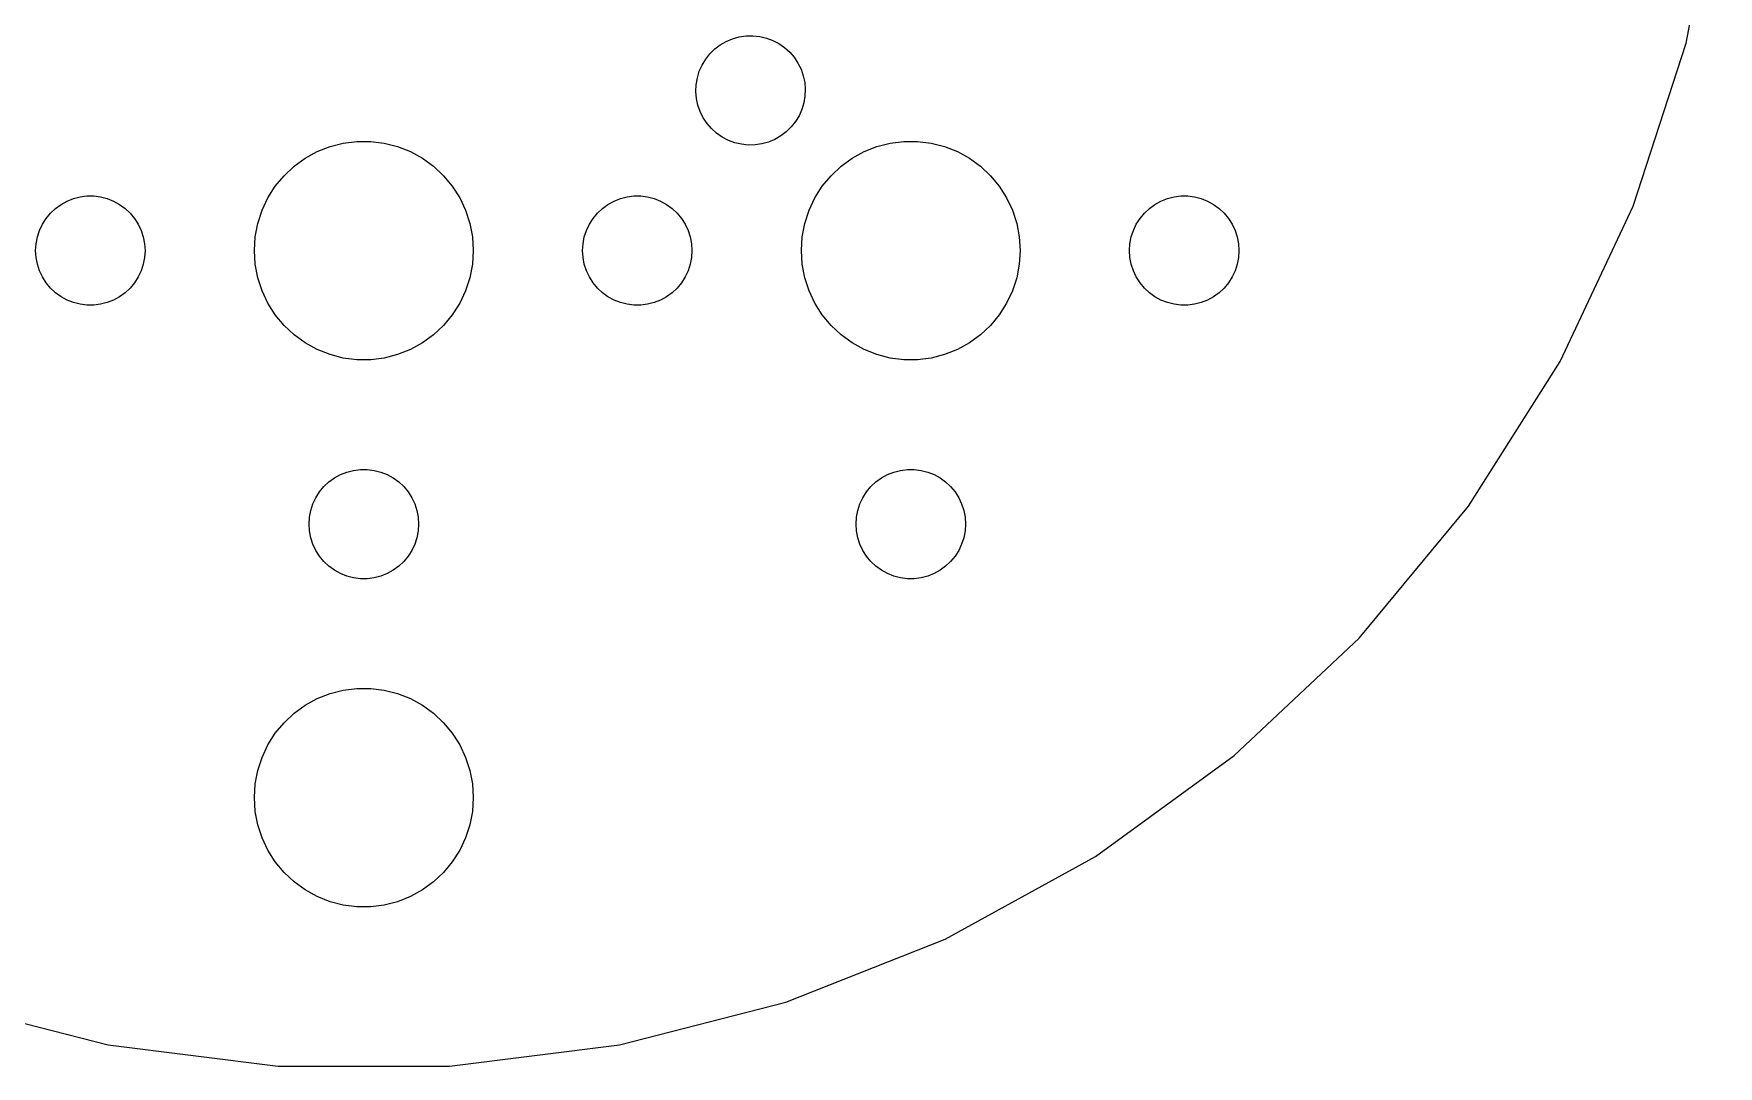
# Model space of a CAD drawing. Header units: metres. Extents: x -38 to 38, y -38 to 258.
# Drawn here: x -9.05 to 37.15, y 72.63 to 100.95 of the extents above; entities that cross this region are included whole.
import ezdxf

# ---------------------------------------------------------------- set-up
doc = ezdxf.new("R2010")
doc.units = ezdxf.units.M

msp = doc.modelspace()

# ---------------------------------------------------------------- linework, layer by layer
for p, q in [((36.265, 100.689), (37.146, 105.307)), ((9.7769, 100.642), (9.94003, 100.737)), ((9.94003, 100.737), (10.1137, 100.81)), ((10.1137, 100.81), (10.2951, 100.86)), ((10.2951, 100.86), (10.4815, 100.888)), ((10.4815, 100.888), (10.6698, 100.892)), ((10.6698, 100.892), (10.8571, 100.872)), ((10.8571, 100.872), (11.0405, 100.829)), ((11.0405, 100.829), (11.2171, 100.763)), ((11.2171, 100.763), (11.384, 100.676)), ((9.37527, 100.249), (9.49228, 100.397)), ((9.49228, 100.397), (9.62686, 100.529)), ((9.62686, 100.529), (9.7769, 100.642)), ((11.384, 100.676), (11.5387, 100.569)), ((11.5387, 100.569), (11.6787, 100.443)), ((11.6787, 100.443), (11.8018, 100.3)), ((11.8018, 100.3), (11.906, 100.143)), ((34.812, 96.2169), (36.265, 100.689)), ((9.14662, 99.7355), (9.20107, 99.9159)), ((9.20107, 99.9159), (9.27768, 100.088)), ((9.27768, 100.088), (9.37527, 100.249)), ((11.906, 100.143), (11.9898, 99.9743)), ((11.9898, 99.9743), (12.0517, 99.7964)), ((12.0517, 99.7964), (12.0909, 99.6121)), ((9.10732, 99.3616), (9.1152, 99.5498)), ((9.12308, 99.1739), (9.10732, 99.3616)), ((9.1152, 99.5498), (9.14662, 99.7355)), ((12.0909, 99.6121), (12.1067, 99.4244)), ((12.1067, 99.4244), (12.0988, 99.2362)), ((9.16225, 98.9896), (9.12308, 99.1739)), ((9.2242, 98.8117), (9.16225, 98.9896)), ((12.0129, 98.8701), (11.9363, 98.6981)), ((12.0674, 99.0505), (12.0129, 98.8701)), ((12.0988, 99.2362), (12.0674, 99.0505)), ((9.30795, 98.643), (9.2242, 98.8117)), ((9.4122, 98.4861), (9.30795, 98.643)), ((9.53528, 98.3435), (9.4122, 98.4861)), ((11.8387, 98.5369), (11.7217, 98.3893)), ((11.9363, 98.6981), (11.8387, 98.5369)), ((-0.927048, 97.8532), (-0.562134, 97.9469)), ((-0.562134, 97.9469), (-0.18837, 97.9941)), ((-0.18837, 97.9941), (0.18837, 97.9941)), ((0.18837, 97.9941), (0.562134, 97.9469)), ((0.562134, 97.9469), (0.927048, 97.8532)), ((9.67528, 98.2175), (9.53528, 98.3435)), ((9.82996, 98.11), (9.67528, 98.2175)), ((9.99689, 98.0227), (9.82996, 98.11)), ((10.1734, 97.957), (9.99689, 98.0227)), ((10.3568, 97.914), (10.1734, 97.957)), ((11.1003, 97.9764), (10.9189, 97.9258)), ((11.2739, 98.0494), (11.1003, 97.9764)), ((11.4371, 98.1436), (11.2739, 98.0494)), ((11.5871, 98.2575), (11.4371, 98.1436)), ((11.7217, 98.3893), (11.5871, 98.2575)), ((14.0729, 97.8532), (14.4379, 97.9469)), ((14.4379, 97.9469), (14.8116, 97.9941)), ((14.8116, 97.9941), (15.1884, 97.9941)), ((15.1884, 97.9941), (15.5621, 97.9469)), ((15.5621, 97.9469), (15.927, 97.8532)), ((-1.91226, 97.3116), (-1.60747, 97.533)), ((-1.60747, 97.533), (-1.27733, 97.7145)), ((-1.27733, 97.7145), (-0.927048, 97.8532)), ((0.927048, 97.8532), (1.27733, 97.7145)), ((1.27733, 97.7145), (1.60747, 97.533)), ((1.60747, 97.533), (1.91226, 97.3116)), ((10.5442, 97.8943), (10.3568, 97.914)), ((10.7325, 97.8983), (10.5442, 97.8943)), ((10.9189, 97.9258), (10.7325, 97.8983)), ((13.0877, 97.3116), (13.3925, 97.533)), ((13.3925, 97.533), (13.7227, 97.7145)), ((13.7227, 97.7145), (14.0729, 97.8532)), ((15.927, 97.8532), (16.2773, 97.7145)), ((16.2773, 97.7145), (16.6075, 97.533)), ((16.6075, 97.533), (16.9123, 97.3116)), ((-2.42705, 96.7634), (-2.1869, 97.0536)), ((-2.1869, 97.0536), (-1.91226, 97.3116)), ((1.91226, 97.3116), (2.1869, 97.0536)), ((2.1869, 97.0536), (2.42705, 96.7634)), ((12.5729, 96.7634), (12.8131, 97.0536)), ((12.8131, 97.0536), (13.0877, 97.3116)), ((16.9123, 97.3116), (17.1869, 97.0536)), ((17.1869, 97.0536), (17.427, 96.7634)), ((-2.62891, 96.4453), (-2.42705, 96.7634)), ((2.42705, 96.7634), (2.62891, 96.4453)), ((12.3711, 96.4453), (12.5729, 96.7634)), ((17.427, 96.7634), (17.6289, 96.4453)), ((-8.59344, 96.0268), (-8.45613, 96.1558)), ((-8.45613, 96.1558), (-8.30373, 96.2665)), ((-8.30373, 96.2665), (-8.13866, 96.3573)), ((-8.13866, 96.3573), (-7.96352, 96.4266)), ((-7.96352, 96.4266), (-7.78107, 96.4734)), ((-7.78107, 96.4734), (-7.59418, 96.4971)), ((-7.59418, 96.4971), (-7.40581, 96.4971)), ((-7.40581, 96.4971), (-7.21892, 96.4734)), ((-7.21892, 96.4734), (-7.03647, 96.4266)), ((-7.03647, 96.4266), (-6.86133, 96.3573)), ((-6.86133, 96.3573), (-6.69626, 96.2665)), ((-6.69626, 96.2665), (-6.54385, 96.1558)), ((-6.54385, 96.1558), (-6.40654, 96.0268)), ((-2.90575, 95.7461), (-2.78932, 96.1044)), ((-2.78932, 96.1044), (-2.62891, 96.4453)), ((2.62891, 96.4453), (2.78932, 96.1044)), ((2.78932, 96.1044), (2.90575, 95.7461)), ((6.40654, 96.0268), (6.54385, 96.1558)), ((6.54385, 96.1558), (6.69626, 96.2665)), ((6.69626, 96.2665), (6.86133, 96.3573)), ((6.86133, 96.3573), (7.03647, 96.4266)), ((7.03647, 96.4266), (7.21892, 96.4734)), ((7.21892, 96.4734), (7.40581, 96.4971)), ((7.40581, 96.4971), (7.59418, 96.4971)), ((7.59418, 96.4971), (7.78107, 96.4734)), ((7.78107, 96.4734), (7.96352, 96.4266)), ((7.96352, 96.4266), (8.13866, 96.3573)), ((8.13866, 96.3573), (8.30373, 96.2665)), ((8.30373, 96.2665), (8.45613, 96.1558)), ((8.45613, 96.1558), (8.59344, 96.0268)), ((12.0942, 95.7461), (12.2107, 96.1044)), ((12.2107, 96.1044), (12.3711, 96.4453)), ((17.6289, 96.4453), (17.7893, 96.1044)), ((17.7893, 96.1044), (17.9057, 95.7461)), ((21.4065, 96.0268), (21.5439, 96.1558)), ((21.5439, 96.1558), (21.6963, 96.2665)), ((21.6963, 96.2665), (21.8613, 96.3573)), ((21.8613, 96.3573), (22.0365, 96.4266)), ((22.0365, 96.4266), (22.2189, 96.4734)), ((22.2189, 96.4734), (22.4058, 96.4971)), ((22.4058, 96.4971), (22.5942, 96.4971)), ((22.5942, 96.4971), (22.7811, 96.4734)), ((22.7811, 96.4734), (22.9635, 96.4266)), ((22.9635, 96.4266), (23.1387, 96.3573)), ((23.1387, 96.3573), (23.3037, 96.2665)), ((23.3037, 96.2665), (23.4561, 96.1558)), ((23.4561, 96.1558), (23.5934, 96.0268)), ((32.81, 91.9625), (34.812, 96.2169)), ((-8.89465, 95.5522), (-8.81445, 95.7226)), ((-8.81445, 95.7226), (-8.71352, 95.8817)), ((-8.71352, 95.8817), (-8.59344, 96.0268)), ((-6.40654, 96.0268), (-6.28647, 95.8817)), ((-6.28647, 95.8817), (-6.18553, 95.7226)), ((-6.18553, 95.7226), (-6.10533, 95.5522)), ((-2.97633, 95.376), (-2.90575, 95.7461)), ((2.90575, 95.7461), (2.97633, 95.376)), ((6.10533, 95.5522), (6.18553, 95.7226)), ((6.18553, 95.7226), (6.28647, 95.8817)), ((6.28647, 95.8817), (6.40654, 96.0268)), ((8.59344, 96.0268), (8.71352, 95.8817)), ((8.71352, 95.8817), (8.81445, 95.7226)), ((8.81445, 95.7226), (8.89465, 95.5522)), ((12.0237, 95.376), (12.0942, 95.7461)), ((17.9057, 95.7461), (17.9763, 95.376)), ((21.1053, 95.5522), (21.1855, 95.7226)), ((21.1855, 95.7226), (21.2865, 95.8817)), ((21.2865, 95.8817), (21.4065, 96.0268)), ((23.5934, 96.0268), (23.7135, 95.8817)), ((23.7135, 95.8817), (23.8145, 95.7226)), ((23.8145, 95.7226), (23.8947, 95.5522)), ((-9, 95), (-8.98816, 95.188)), ((-8.98816, 95.188), (-8.95287, 95.373)), ((-8.95287, 95.373), (-8.89465, 95.5522)), ((-6.10533, 95.5522), (-6.04712, 95.373)), ((-6.04712, 95.373), (-6.01183, 95.188)), ((-6.01183, 95.188), (-6, 95)), ((-3, 95), (-2.97633, 95.376)), ((2.97633, 95.376), (3, 95)), ((6, 95), (6.01183, 95.188)), ((6.01183, 95.188), (6.04712, 95.373)), ((6.04712, 95.373), (6.10533, 95.5522)), ((8.89465, 95.5522), (8.95287, 95.373)), ((8.95287, 95.373), (8.98816, 95.188)), ((8.98816, 95.188), (9, 95)), ((12, 95), (12.0237, 95.376)), ((17.9763, 95.376), (18, 95)), ((21, 95), (21.0118, 95.188)), ((21.0118, 95.188), (21.0471, 95.373)), ((21.0471, 95.373), (21.1053, 95.5522)), ((23.8947, 95.5522), (23.9529, 95.373)), ((23.9529, 95.373), (23.9882, 95.188)), ((23.9882, 95.188), (24, 95)), ((-8.98816, 94.812), (-9, 95)), ((-8.95287, 94.627), (-8.98816, 94.812)), ((-6.01183, 94.812), (-6.04712, 94.627)), ((-6, 95), (-6.01183, 94.812)), ((-2.97633, 94.624), (-3, 95)), ((3, 95), (2.97633, 94.624)), ((6.01183, 94.812), (6, 95)), ((6.04712, 94.627), (6.01183, 94.812)), ((8.98816, 94.812), (8.95287, 94.627)), ((9, 95), (8.98816, 94.812)), ((12.0237, 94.624), (12, 95)), ((18, 95), (17.9763, 94.624)), ((21.0118, 94.812), (21, 95)), ((21.0471, 94.627), (21.0118, 94.812)), ((23.9882, 94.812), (23.9529, 94.627)), ((24, 95), (23.9882, 94.812)), ((-8.89465, 94.4478), (-8.95287, 94.627)), ((-8.81445, 94.2774), (-8.89465, 94.4478)), ((-8.71352, 94.1183), (-8.81445, 94.2774)), ((-6.18553, 94.2774), (-6.28647, 94.1183)), ((-6.10533, 94.4478), (-6.18553, 94.2774)), ((-6.04712, 94.627), (-6.10533, 94.4478)), ((-2.90575, 94.2539), (-2.97633, 94.624)), ((-2.78932, 93.8956), (-2.90575, 94.2539)), ((2.90575, 94.2539), (2.78932, 93.8956)), ((2.97633, 94.624), (2.90575, 94.2539)), ((6.10533, 94.4478), (6.04712, 94.627)), ((6.18553, 94.2774), (6.10533, 94.4478)), ((6.28647, 94.1183), (6.18553, 94.2774)), ((8.81445, 94.2774), (8.71352, 94.1183)), ((8.89465, 94.4478), (8.81445, 94.2774)), ((8.95287, 94.627), (8.89465, 94.4478)), ((12.0942, 94.2539), (12.0237, 94.624)), ((12.2107, 93.8956), (12.0942, 94.2539)), ((17.9057, 94.2539), (17.7893, 93.8956)), ((17.9763, 94.624), (17.9057, 94.2539)), ((21.1053, 94.4478), (21.0471, 94.627)), ((21.1855, 94.2774), (21.1053, 94.4478)), ((21.2865, 94.1183), (21.1855, 94.2774)), ((23.8145, 94.2774), (23.7135, 94.1183)), ((23.8947, 94.4478), (23.8145, 94.2774)), ((23.9529, 94.627), (23.8947, 94.4478)), ((-8.59344, 93.9732), (-8.71352, 94.1183)), ((-8.45613, 93.8442), (-8.59344, 93.9732)), ((-8.30373, 93.7335), (-8.45613, 93.8442)), ((-6.54385, 93.8442), (-6.69626, 93.7335)), ((-6.40654, 93.9732), (-6.54385, 93.8442)), ((-6.28647, 94.1183), (-6.40654, 93.9732)), ((-2.62891, 93.5547), (-2.78932, 93.8956)), ((2.78932, 93.8956), (2.62891, 93.5547)), ((6.40654, 93.9732), (6.28647, 94.1183)), ((6.54385, 93.8442), (6.40654, 93.9732)), ((6.69626, 93.7335), (6.54385, 93.8442)), ((8.45613, 93.8442), (8.30373, 93.7335)), ((8.59344, 93.9732), (8.45613, 93.8442)), ((8.71352, 94.1183), (8.59344, 93.9732)), ((12.3711, 93.5547), (12.2107, 93.8956)), ((17.7893, 93.8956), (17.6289, 93.5547)), ((21.4065, 93.9732), (21.2865, 94.1183)), ((21.5439, 93.8442), (21.4065, 93.9732)), ((21.6963, 93.7335), (21.5439, 93.8442)), ((23.4561, 93.8442), (23.3037, 93.7335)), ((23.5934, 93.9732), (23.4561, 93.8442)), ((23.7135, 94.1183), (23.5934, 93.9732)), ((-8.13866, 93.6428), (-8.30373, 93.7335)), ((-7.96352, 93.5734), (-8.13866, 93.6428)), ((-7.78107, 93.5266), (-7.96352, 93.5734)), ((-7.59418, 93.503), (-7.78107, 93.5266)), ((-7.40581, 93.503), (-7.59418, 93.503)), ((-7.21892, 93.5266), (-7.40581, 93.503)), ((-7.03647, 93.5734), (-7.21892, 93.5266)), ((-6.86133, 93.6428), (-7.03647, 93.5734)), ((-6.69626, 93.7335), (-6.86133, 93.6428)), ((-2.42705, 93.2366), (-2.62891, 93.5547)), ((2.62891, 93.5547), (2.42705, 93.2366)), ((6.86133, 93.6428), (6.69626, 93.7335)), ((7.03647, 93.5734), (6.86133, 93.6428)), ((7.21892, 93.5266), (7.03647, 93.5734)), ((7.40581, 93.503), (7.21892, 93.5266)), ((7.59418, 93.503), (7.40581, 93.503)), ((7.78107, 93.5266), (7.59418, 93.503)), ((7.96352, 93.5734), (7.78107, 93.5266)), ((8.13866, 93.6428), (7.96352, 93.5734)), ((8.30373, 93.7335), (8.13866, 93.6428)), ((12.5729, 93.2366), (12.3711, 93.5547)), ((17.6289, 93.5547), (17.427, 93.2366)), ((21.8613, 93.6428), (21.6963, 93.7335)), ((22.0365, 93.5734), (21.8613, 93.6428)), ((22.2189, 93.5266), (22.0365, 93.5734)), ((22.4058, 93.503), (22.2189, 93.5266)), ((22.5942, 93.503), (22.4058, 93.503)), ((22.7811, 93.5266), (22.5942, 93.503)), ((22.9635, 93.5734), (22.7811, 93.5266)), ((23.1387, 93.6428), (22.9635, 93.5734)), ((23.3037, 93.7335), (23.1387, 93.6428)), ((-2.1869, 92.9464), (-2.42705, 93.2366)), ((-1.91226, 92.6885), (-2.1869, 92.9464)), ((2.1869, 92.9464), (1.91226, 92.6885)), ((2.42705, 93.2366), (2.1869, 92.9464)), ((12.8131, 92.9464), (12.5729, 93.2366)), ((13.0877, 92.6885), (12.8131, 92.9464)), ((17.1869, 92.9464), (16.9123, 92.6885)), ((17.427, 93.2366), (17.1869, 92.9464)), ((-1.60747, 92.467), (-1.91226, 92.6885)), ((-1.27733, 92.2855), (-1.60747, 92.467)), ((1.60747, 92.467), (1.27733, 92.2855)), ((1.91226, 92.6885), (1.60747, 92.467)), ((13.3925, 92.467), (13.0877, 92.6885)), ((13.7227, 92.2855), (13.3925, 92.467)), ((16.6075, 92.467), (16.2773, 92.2855)), ((16.9123, 92.6885), (16.6075, 92.467)), ((-0.927048, 92.1468), (-1.27733, 92.2855)), ((-0.562134, 92.0531), (-0.927048, 92.1468)), ((-0.18837, 92.0059), (-0.562134, 92.0531)), ((0.18837, 92.0059), (-0.18837, 92.0059)), ((0.562134, 92.0531), (0.18837, 92.0059)), ((0.927048, 92.1468), (0.562134, 92.0531)), ((1.27733, 92.2855), (0.927048, 92.1468)), ((14.0729, 92.1468), (13.7227, 92.2855)), ((14.4379, 92.0531), (14.0729, 92.1468)), ((14.8116, 92.0059), (14.4379, 92.0531)), ((15.1884, 92.0059), (14.8116, 92.0059)), ((15.5621, 92.0531), (15.1884, 92.0059)), ((15.927, 92.1468), (15.5621, 92.0531)), ((16.2773, 92.2855), (15.927, 92.1468)), ((30.2906, 87.9926), (32.81, 91.9625)), ((-0.956131, 88.6558), (-0.803726, 88.7665)), ((-0.803726, 88.7665), (-0.638657, 88.8573)), ((-0.638657, 88.8573), (-0.463516, 88.9266)), ((-0.463516, 88.9266), (-0.281067, 88.9734)), ((-0.281067, 88.9734), (-0.094177, 88.997)), ((-0.094177, 88.997), (0.094177, 88.997)), ((0.094177, 88.997), (0.281067, 88.9734)), ((0.281067, 88.9734), (0.463516, 88.9266)), ((0.463516, 88.9266), (0.638657, 88.8573)), ((0.638657, 88.8573), (0.803726, 88.7665)), ((0.803726, 88.7665), (0.956131, 88.6558)), ((14.0439, 88.6558), (14.1963, 88.7665)), ((14.1963, 88.7665), (14.3613, 88.8573)), ((14.3613, 88.8573), (14.5365, 88.9266)), ((14.5365, 88.9266), (14.7189, 88.9734)), ((14.7189, 88.9734), (14.9058, 88.997)), ((14.9058, 88.997), (15.0942, 88.997)), ((15.0942, 88.997), (15.2811, 88.9734)), ((15.2811, 88.9734), (15.4635, 88.9266)), ((15.4635, 88.9266), (15.6387, 88.8573)), ((15.6387, 88.8573), (15.8037, 88.7665)), ((15.8037, 88.7665), (15.9561, 88.6558)), ((-1.31445, 88.2226), (-1.21352, 88.3817)), ((-1.21352, 88.3817), (-1.09344, 88.5268)), ((-1.09344, 88.5268), (-0.956131, 88.6558)), ((0.956131, 88.6558), (1.09344, 88.5268)), ((1.09344, 88.5268), (1.21352, 88.3817)), ((1.21352, 88.3817), (1.31445, 88.2226)), ((13.6855, 88.2226), (13.7865, 88.3817)), ((13.7865, 88.3817), (13.9065, 88.5268)), ((13.9065, 88.5268), (14.0439, 88.6558)), ((15.9561, 88.6558), (16.0934, 88.5268)), ((16.0934, 88.5268), (16.2135, 88.3817)), ((16.2135, 88.3817), (16.3145, 88.2226)), ((-1.48816, 87.688), (-1.45287, 87.873)), ((-1.45287, 87.873), (-1.39465, 88.0522)), ((-1.39465, 88.0522), (-1.31445, 88.2226)), ((1.31445, 88.2226), (1.39465, 88.0522)), ((1.39465, 88.0522), (1.45287, 87.873)), ((1.45287, 87.873), (1.48816, 87.688)), ((13.5118, 87.688), (13.5471, 87.873)), ((13.5471, 87.873), (13.6053, 88.0522)), ((13.6053, 88.0522), (13.6855, 88.2226)), ((16.3145, 88.2226), (16.3947, 88.0522)), ((16.3947, 88.0522), (16.4529, 87.873)), ((16.4529, 87.873), (16.4882, 87.688)), ((27.2935, 84.3697), (30.2906, 87.9926)), ((-1.5, 87.5), (-1.48816, 87.688)), ((-1.48816, 87.312), (-1.5, 87.5)), ((1.48816, 87.688), (1.5, 87.5)), ((1.5, 87.5), (1.48816, 87.312)), ((13.5, 87.5), (13.5118, 87.688)), ((13.5118, 87.312), (13.5, 87.5)), ((16.4882, 87.688), (16.5, 87.5)), ((16.5, 87.5), (16.4882, 87.312)), ((-1.45287, 87.127), (-1.48816, 87.312)), ((-1.39465, 86.9478), (-1.45287, 87.127)), ((-1.31445, 86.7774), (-1.39465, 86.9478)), ((1.39465, 86.9478), (1.31445, 86.7774)), ((1.45287, 87.127), (1.39465, 86.9478)), ((1.48816, 87.312), (1.45287, 87.127)), ((13.5471, 87.127), (13.5118, 87.312)), ((13.6053, 86.9478), (13.5471, 87.127)), ((13.6855, 86.7774), (13.6053, 86.9478)), ((16.3947, 86.9478), (16.3145, 86.7774)), ((16.4529, 87.127), (16.3947, 86.9478)), ((16.4882, 87.312), (16.4529, 87.127)), ((-1.21352, 86.6183), (-1.31445, 86.7774)), ((-1.09344, 86.4732), (-1.21352, 86.6183)), ((-0.956131, 86.3442), (-1.09344, 86.4732)), ((1.09344, 86.4732), (0.956131, 86.3442)), ((1.21352, 86.6183), (1.09344, 86.4732)), ((1.31445, 86.7774), (1.21352, 86.6183)), ((13.7865, 86.6183), (13.6855, 86.7774)), ((13.9065, 86.4732), (13.7865, 86.6183)), ((14.0439, 86.3442), (13.9065, 86.4732)), ((16.0934, 86.4732), (15.9561, 86.3442)), ((16.2135, 86.6183), (16.0934, 86.4732)), ((16.3145, 86.7774), (16.2135, 86.6183)), ((-0.803726, 86.2335), (-0.956131, 86.3442)), ((-0.638657, 86.1428), (-0.803726, 86.2335)), ((-0.463516, 86.0734), (-0.638657, 86.1428)), ((-0.281067, 86.0266), (-0.463516, 86.0734)), ((-0.094177, 86.003), (-0.281067, 86.0266)), ((0.094177, 86.003), (-0.094177, 86.003)), ((0.281067, 86.0266), (0.094177, 86.003)), ((0.463516, 86.0734), (0.281067, 86.0266)), ((0.638657, 86.1428), (0.463516, 86.0734)), ((0.803726, 86.2335), (0.638657, 86.1428)), ((0.956131, 86.3442), (0.803726, 86.2335)), ((14.1963, 86.2335), (14.0439, 86.3442)), ((14.3613, 86.1428), (14.1963, 86.2335)), ((14.5365, 86.0734), (14.3613, 86.1428)), ((14.7189, 86.0266), (14.5365, 86.0734)), ((14.9058, 86.003), (14.7189, 86.0266)), ((15.0942, 86.003), (14.9058, 86.003)), ((15.2811, 86.0266), (15.0942, 86.003)), ((15.4635, 86.0734), (15.2811, 86.0266)), ((15.6387, 86.1428), (15.4635, 86.0734)), ((15.8037, 86.2335), (15.6387, 86.1428)), ((15.9561, 86.3442), (15.8037, 86.2335)), ((23.866, 81.151), (27.2935, 84.3697)), ((-1.60747, 82.533), (-1.27733, 82.7145)), ((-1.27733, 82.7145), (-0.927048, 82.8532)), ((-0.927048, 82.8532), (-0.562134, 82.9469)), ((-0.562134, 82.9469), (-0.18837, 82.9941)), ((-0.18837, 82.9941), (0.18837, 82.9941)), ((0.18837, 82.9941), (0.562134, 82.9469)), ((0.562134, 82.9469), (0.927048, 82.8532)), ((0.927048, 82.8532), (1.27733, 82.7145)), ((1.27733, 82.7145), (1.60747, 82.533)), ((-2.1869, 82.0536), (-1.91226, 82.3116)), ((-1.91226, 82.3116), (-1.60747, 82.533)), ((1.60747, 82.533), (1.91226, 82.3116)), ((1.91226, 82.3116), (2.1869, 82.0536)), ((-2.42705, 81.7634), (-2.1869, 82.0536)), ((2.1869, 82.0536), (2.42705, 81.7634)), ((-2.78932, 81.1044), (-2.62891, 81.4453)), ((-2.62891, 81.4453), (-2.42705, 81.7634)), ((2.42705, 81.7634), (2.62891, 81.4453)), ((2.62891, 81.4453), (2.78932, 81.1044)), ((-2.90575, 80.7461), (-2.78932, 81.1044)), ((2.78932, 81.1044), (2.90575, 80.7461)), ((20.062, 78.3873), (23.866, 81.151)), ((-2.97633, 80.376), (-2.90575, 80.7461)), ((2.90575, 80.7461), (2.97633, 80.376)), ((-3, 80), (-2.97633, 80.376)), ((-2.97633, 79.624), (-3, 80)), ((2.97633, 80.376), (3, 80)), ((3, 80), (2.97633, 79.624)), ((-2.90575, 79.2539), (-2.97633, 79.624)), ((2.97633, 79.624), (2.90575, 79.2539)), ((-2.78932, 78.8956), (-2.90575, 79.2539)), ((2.90575, 79.2539), (2.78932, 78.8956)), ((-2.62891, 78.5547), (-2.78932, 78.8956)), ((-2.42705, 78.2366), (-2.62891, 78.5547)), ((2.62891, 78.5547), (2.42705, 78.2366)), ((2.78932, 78.8956), (2.62891, 78.5547)), ((-2.1869, 77.9464), (-2.42705, 78.2366)), ((2.42705, 78.2366), (2.1869, 77.9464)), ((15.9417, 76.1221), (20.062, 78.3873)), ((-1.91226, 77.6885), (-2.1869, 77.9464)), ((-1.60747, 77.467), (-1.91226, 77.6885)), ((1.91226, 77.6885), (1.60747, 77.467)), ((2.1869, 77.9464), (1.91226, 77.6885)), ((-1.27733, 77.2855), (-1.60747, 77.467)), ((-0.927048, 77.1468), (-1.27733, 77.2855)), ((1.27733, 77.2855), (0.927048, 77.1468)), ((1.60747, 77.467), (1.27733, 77.2855)), ((-0.562134, 77.0531), (-0.927048, 77.1468)), ((-0.18837, 77.0059), (-0.562134, 77.0531)), ((0.18837, 77.0059), (-0.18837, 77.0059)), ((0.562134, 77.0531), (0.18837, 77.0059)), ((0.927048, 77.1468), (0.562134, 77.0531)), ((11.57, 74.3912), (15.9417, 76.1221)), ((-11.57, 74.3912), (-7.01579, 73.2219)), ((7.01579, 73.2219), (11.57, 74.3912)), ((-7.01579, 73.2219), (-2.35095, 72.6326)), ((2.35095, 72.6326), (7.01579, 73.2219)), ((-2.35095, 72.6326), (2.35095, 72.6326))]:
    msp.add_line(p, q)

doc.saveas('drawing.dxf')
